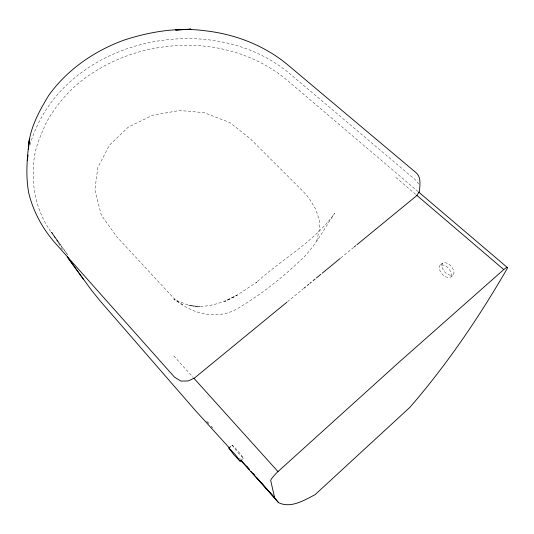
<?xml version="1.0" encoding="UTF-8"?>
<svg xmlns="http://www.w3.org/2000/svg" width="534" height="534" viewBox="0 0 534 534"><rect width="100%" height="100%" fill="white"/><g stroke="black" fill="none" stroke-linecap="round" stroke-linejoin="round"><path stroke-width="0.4" stroke-dasharray="2.67 2" d="M232.123 445.082L237.043 451.771L243.424 458.305L239.966 453.326L234.246 446.891L232.123 445.082L231.048 446.05M316.722 241.061L319.559 228.318L319.219 219.888L315.801 209.248L308.966 198.007L303.926 192.253L250.439 138.893L229.94 122.606L204.108 112.667L179.604 110.498L152.898 115.19L128.314 127.079L109.27 145.388L97.775 167.636L94.885 189.857L101.293 215.155L116.873 236.849L171.094 295.362C187.441 312.904 215.356 321.294 237.109 308.859C259.297 295.636 279.836 279.823 298.619 262.107C314.112 248.617 323.337 230.061 334.691 213.3C314.085 242.015 281.825 259.15 256.086 282.7L256.774 282.152L237.837 294.681L224.567 301.603L237.223 295.182C222.511 303.038 205.557 308.979 188.742 305.355L199.689 306.71L188.495 305.148L173.804 299.4L182.695 304.64M30.017 144.727C60.616 40.43 208.006 6.048 288.941 73.004L416.286 180.612L418.509 183.89M440.176 265.211L439.442 266.045C437.867 273.034 448.814 282.486 453.753 274.229C455.382 267.721 445.449 258.262 440.176 265.211C445.957 263.469 452.331 270.778 451.163 276.398L450.409 277.213M442.773 263.068L442.032 263.909C440.95 269.523 447.212 276.679 452.992 275.05M242.349 459.28L243.424 458.305M287.472 301.717L303.532 288.534M340.826 257.929L353.688 247.376M418.129 191.619L286.384 79.553C256.54 54.935 216.784 43.301 178.409 45.544C141.049 47.332 104.304 61.096 75.828 85.52C63.553 96.687 52.979 109.664 45.423 124.482C39.736 137.572 33.709 150.855 33.649 165.406C32.314 181.226 34.343 197.226 40.21 212.011C46.345 228.485 58.546 241.255 68.172 255.659M395.814 177.422L416.013 194.663M173.737 355.878L193.161 377.431M206.511 420.939L209.261 424.043L207.613 422.187M212.559 427.761L211.457 426.519L212.565 427.807M239.479 458.139L240.58 459.38M62.398 249.552L51.591 232.197L67.698 254.992M51.591 232.197L60.322 244.585"/><path stroke-width="0.8" d="M230.508 446.531L228.892 448.213L233.845 454.661L239.813 461.009L240.2 461.236L241.815 459.767M356.906 244.732L416.714 195.651L419.55 191.252C419.711 184.797 421.56 177.068 415.726 172.402L287.005 64.227C263.816 45.143 234.867 34.163 205.176 30.772C178.049 27.054 150.141 31.606 124.262 40.03C94.558 50.817 67.337 69.46 48.794 95.299C38.815 111.726 28.903 129.689 28.409 149.353L29.437 138.967C27.147 156.842 25.418 175.072 28.736 192.941C33.061 210.903 41.839 227.344 53.76 241.408L174.538 377.191L180.919 381.089L188.095 380.962L194.316 378.165L286.831 302.244M27.321 160.54L28.055 154.98M240.2 461.236L235.247 454.541L228.892 447.986M278.614 502.708L274.643 497.821L270.678 480.393A11.608 1.942 -43.6 0 1 277.994 471.595L397.683 363.414L503.769 269.563A10.553 1.549 -46.6 0 1 507.3 268.408C478.945 317.443 447.018 364.475 409.905 407.329L315.087 494.658C304.247 500.285 290.897 508.615 278.614 502.708L251.093 471.502M304.18 288.006L305.461 286.952M307.39 285.37L308.672 284.315M309.96 283.26L311.242 282.206M313.171 280.624L315.1 279.042M316.388 277.987L320.887 274.289M322.176 273.234L340.185 258.456M354.329 246.848L355.617 245.787M418.763 192.16L507.267 267.441M416.647 195.204L503.769 269.563M229.5 448.086L194.943 410.025L99.845 300.589L91.468 290.209L67.277 256.914L83.438 279.302M240.647 460.368L274.643 497.821L260.358 481.701M193.715 378.052L277.994 471.595M246.621 466.202L249.371 469.299M253.216 473.638L254.311 474.88M256.514 477.363L259.257 480.46M241.188 460.268L248.897 469.006M190.591 29.156L175.639 30.051L190.952 29.15L190.591 29.156"/></g></svg>
